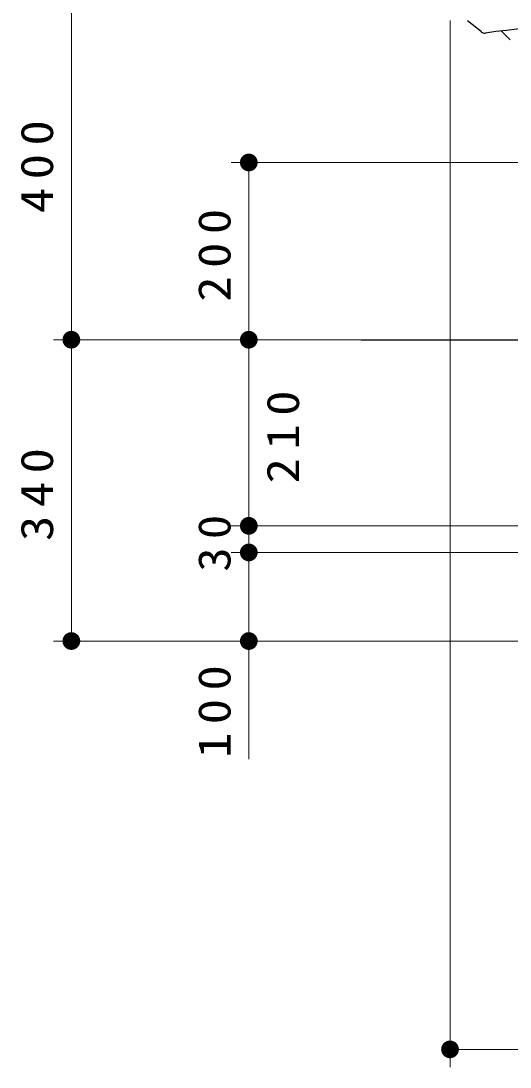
# Model space of a CAD drawing. Units: millimetres on the paper, with parts at other scales. Extents: x -385 to 0, y -19 to 267.
# Drawn here: x -149.4 to -121.8, y 54 to 113 of the extents above; entities that cross this region are included whole.
import ezdxf

# ---------------------------------------------------------------- set-up
doc = ezdxf.new("R2010")
doc.units = ezdxf.units.MM
doc.layers.add('LY_1', color=7, linetype='Continuous', lineweight=13)
doc.styles.add('ＭＳ ゴシック', font='')
doc.styles.get('ＭＳ ゴシック').set_extended_font_data('MS Gothic')

# ---------------------------------------------------------------- blocks, each defined once
blk = doc.blocks.new('filled_dot')
at = {"color": 0, "linetype": 'Continuous', "lineweight": -2, "const_width": 1.25}
blk.add_lwpolyline([(-0.625, 0, 1), (0.625, 0, 1)], format="xyb", close=True, dxfattribs=at)

msp = doc.modelspace()

# ---------------------------------------------------------------- linework, layer by layer
at = {"layer": 'LY_1'}
for p, q in [((-146.513, 95.037), (-146.513, 115.037)), ((-125.174, 113.037), (-125.174, 54.002)), ((-116.627, 105.037), (-137.513, 105.037)), ((-136.513, 95.037), (-136.513, 105.037)), ((-128.544, 95.037), (-147.513, 95.037)), ((-127.513, 95.037), (-147.513, 95.037)), ((-146.513, 78.037), (-146.513, 95.037)), ((-136.513, 84.537), (-136.513, 95.037)), ((-119.203, 84.537), (-137.513, 84.537)), ((-136.513, 83.037), (-136.513, 84.537)), ((-119.203, 83.037), (-137.513, 83.037)), ((-136.513, 71.375), (-136.513, 83.037)), ((-119.203, 78.037), (-147.513, 78.037)), ((-107.673, 55.002), (-125.174, 55.002))]:
    msp.add_line(p, q, dxfattribs=at)
at = {"layer": 'LY_1', "color": 150, "lineweight": 25}
msp.add_line((-123.409, 112.401), (-124.198, 113.022), dxfattribs=at)
at = {"layer": 'LY_1', "color": 131, "lineweight": 25}
msp.add_line((-122.294, 112.458), (-121.791, 111.954), dxfattribs=at)
at = {"layer": 'LY_1', "lineweight": 25}
msp.add_line((-130.174, 95.037), (-66.516, 95.037), dxfattribs=at)
at = {"layer": 'LY_1', "color": 150, "lineweight": 25}
for centre, radius, start, end in [((-123.224, 112.637), 0.3, 231.76961, 278.34109), ((-118.424, 79.898), 32.788, 81.65891, 98.34109)]:
    msp.add_arc(centre, radius, start, end, dxfattribs=at)

# ---------------------------------------------------------------- block references
at = {"layer": 'LY_1', "xscale": 0.4, "yscale": 0.4}
for p, rotation in [((-136.513, 105.037), 270), ((-146.513, 95.037), 90), ((-146.513, 95.037), 270), ((-136.513, 95.037), 90), ((-136.513, 95.037), 270), ((-136.513, 84.537), 90), ((-136.513, 84.537), 270), ((-136.513, 83.037), 90), ((-136.513, 83.037), 270), ((-146.513, 78.037), 90), ((-136.513, 78.037), 90)]:
    msp.add_blockref('filled_dot', p, dxfattribs=dict(at, rotation=rotation))
msp.add_blockref('filled_dot', (-125.174, 55.002), dxfattribs=at)

# ---------------------------------------------------------------- texts
at = {"layer": 'LY_1', "char_height": 1.833, "rotation": 90, "style": 'ＭＳ ゴシック'}
for s, insert, attachment_point in [('\\T1.33;\\W1.15;400', (-147.513, 105.037), 8), ('\\T1.33;\\W1.15;200', (-137.513, 100.037), 8), ('\\T1.33;\\W1.15;210', (-135.513, 89.787), 2), ('\\T1.33;\\W1.15;340', (-147.513, 86.537), 8), ('\\T1.34;\\W1.1;30', (-137.513, 83.787), 8), ('\\T1.33;\\W1.15;100', (-137.513, 74.292), 8)]:
    msp.add_mtext(s, dxfattribs=dict(at, insert=insert, attachment_point=attachment_point))

doc.saveas('drawing.dxf')
